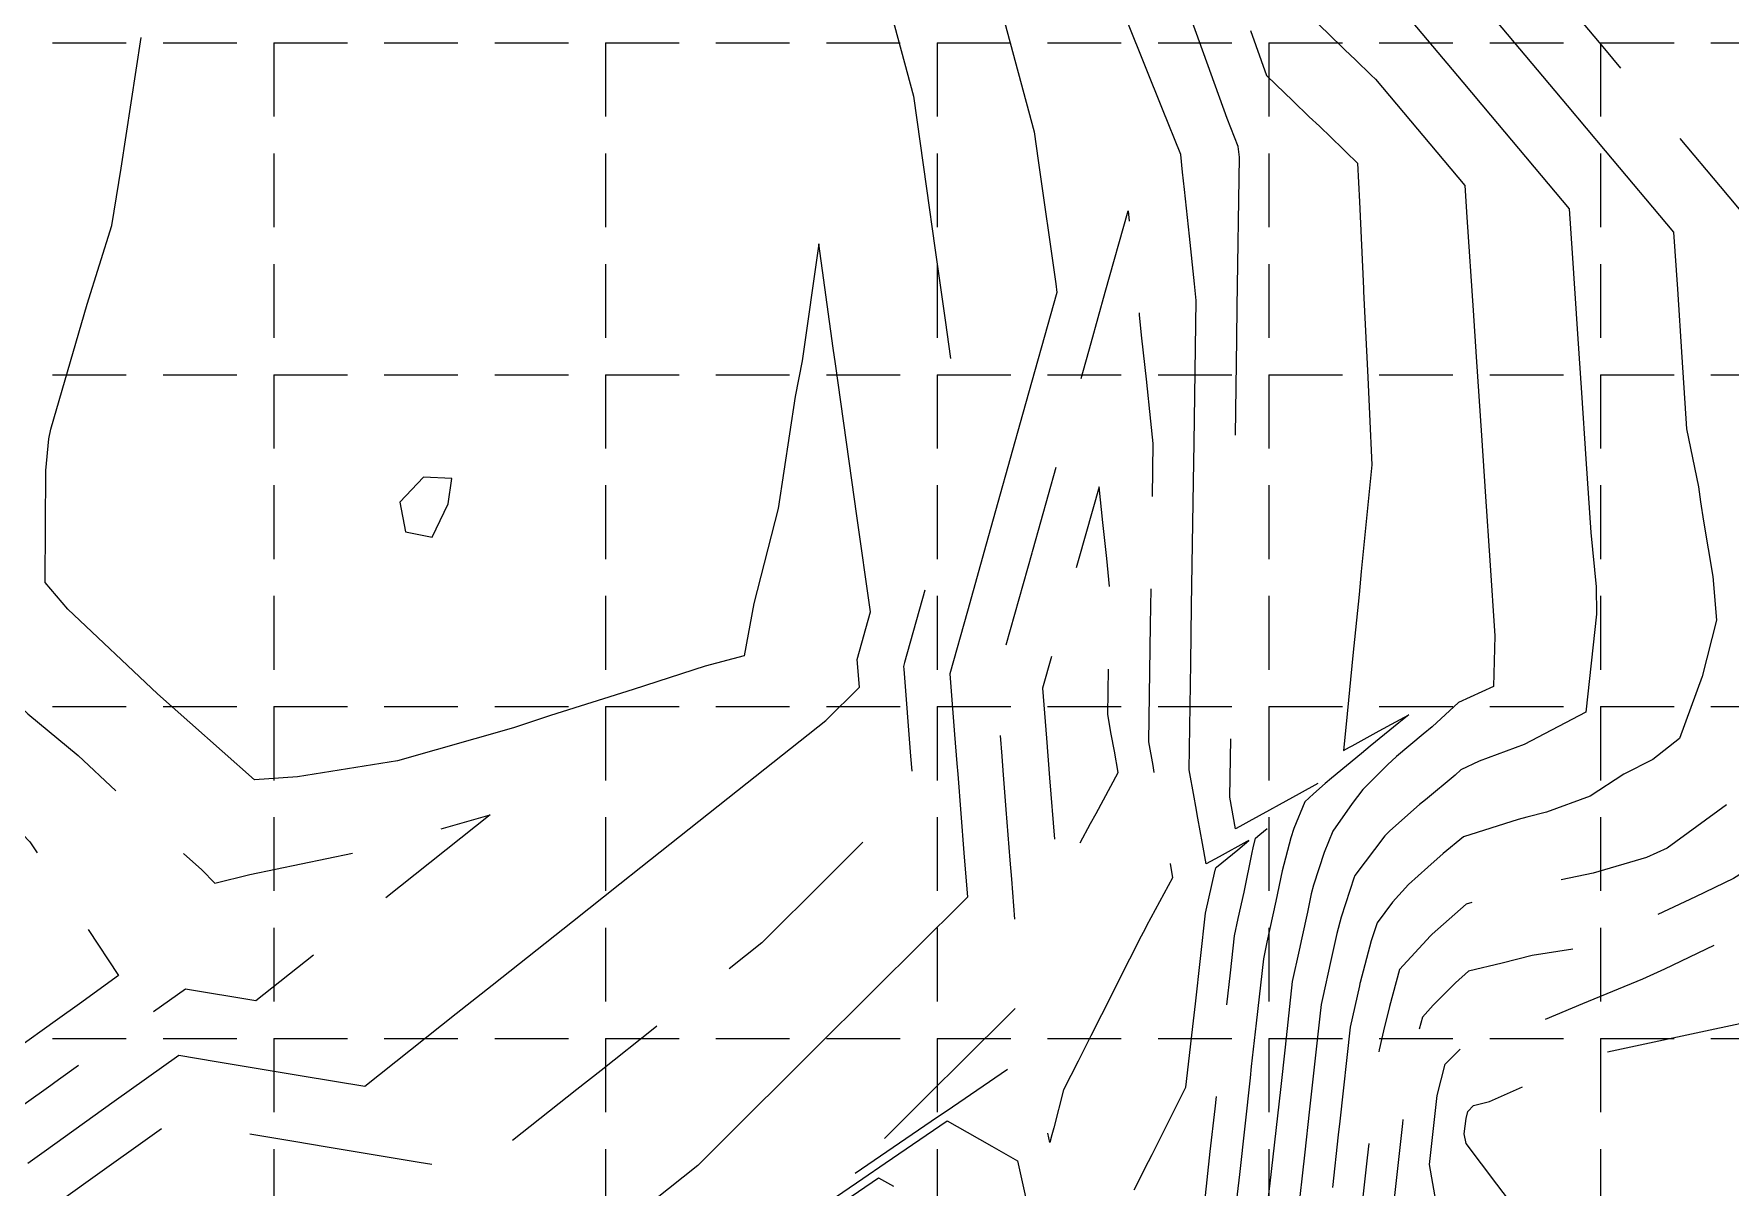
# Model space of a CAD drawing. Extents: x 5997 to 7440, y 5569 to 6471.
# Drawn here: x 6859.7 to 6974.8, y 6279.8 to 6358 of the extents above; entities that cross this region are included whole.
import ezdxf

# ---------------------------------------------------------------- set-up
doc = ezdxf.new("R2010")
doc.units = 0
doc.header["$LTSCALE"] = 100
doc.header["$MEASUREMENT"] = 0
doc.linetypes.add('HIDDEN', pattern=[0.375, 0.25, -0.125])
doc.linetypes.add('HIDDEN2', pattern=[0.1875, 0.125, -0.0625])
for name, color, linetype in [('G-XCONTOURS', 5, 'HIDDEN2'), ('G-XIDX_CONTOURS', 5, 'HIDDEN2'), ('GRID', 254, 'HIDDEN')]:
    doc.layers.add(name, color=color, linetype=linetype)

msp = doc.modelspace()

# ---------------------------------------------------------------- linework, layer by layer
at = {"layer": 'G-XCONTOURS'}
for p, q in [((6950.7, 6361.78, 1028), (6956.68, 6354.67, 1028)), ((6925.42, 6359.35, 1024), (6927.6, 6351.31, 1024)), ((6958.49, 6359.36, 1029), (6963.76, 6353.09, 1029)), ((6865.65, 6348.85, 1026), (6867.01, 6357.71, 1026)), ((6936.29, 6352.86, 1024), (6933.95, 6358.7, 1024)), ((6942.27, 6358.19, 1026), (6943.34, 6355.14, 1026)), ((6946.87, 6358.61, 1027), (6948.48, 6357.06, 1027)), ((6948.48, 6357.06, 1027), (6948.67, 6356.88, 1027)), ((6948.67, 6356.88, 1027), (6949.38, 6356.19, 1027)), ((6949.38, 6356.19, 1027), (6950.46, 6355.15, 1027)), ((6943.34, 6355.14, 1026), (6943.98, 6354.53, 1026)), ((6943.98, 6354.53, 1026), (6945.14, 6353.41, 1026)), ((6950.46, 6355.15, 1027), (6950.75, 6354.88, 1027)), ((6950.75, 6354.88, 1027), (6956.81, 6347.67, 1027)), ((6956.68, 6354.67, 1028), (6958.54, 6352.45, 1028)), ((6945.14, 6353.41, 1026), (6946.25, 6352.34, 1026)), ((6963.76, 6353.09, 1029), (6966.33, 6350.03, 1029)), ((6937.53, 6349.77, 1024), (6936.29, 6352.86, 1024)), ((6946.25, 6352.34, 1026), (6946.94, 6351.69, 1026)), ((6958.54, 6352.45, 1028), (6963.89, 6346.09, 1028)), ((6927.6, 6351.31, 1024), (6927.87, 6349.37, 1024)), ((6946.94, 6351.69, 1026), (6948.53, 6350.16, 1026)), ((6937.65, 6348.58, 1024), (6937.53, 6349.77, 1024)), ((6948.53, 6350.16, 1026), (6948.74, 6349.96, 1026)), ((6948.74, 6349.96, 1026), (6949.53, 6349.2, 1026)), ((6966.33, 6350.03, 1029), (6970.97, 6344.51, 1029)), ((6865.02, 6344.97, 1026), (6865.65, 6348.85, 1026)), ((6927.87, 6349.37, 1024), (6929.05, 6341.02, 1024)), ((6937.78, 6347.41, 1024), (6937.65, 6348.58, 1024)), ((6949.53, 6349.2, 1026), (6949.65, 6346.58, 1026)), ((6938.12, 6344.23, 1024), (6937.78, 6347.41, 1024)), ((6956.81, 6347.67, 1027), (6956.95, 6345.52, 1027)), ((6949.65, 6346.58, 1026), (6949.93, 6340.69, 1026)), ((6863.35, 6339.64, 1026), (6865.02, 6344.97, 1026)), ((6956.95, 6345.52, 1027), (6957.37, 6339.2, 1027)), ((6963.89, 6346.09, 1028), (6964.09, 6343.09, 1028)), ((6938.47, 6341.01, 1024), (6938.12, 6344.23, 1024)), ((6970.97, 6344.51, 1029), (6971.23, 6340.65, 1029)), ((6912.97, 6343.72, 1026), (6911.85, 6335.8, 1026)), ((6913.96, 6336.65, 1026), (6912.97, 6343.72, 1026)), ((6964.09, 6343.09, 1028), (6964.45, 6337.62, 1028)), ((6929.13, 6340.43, 1024), (6926.8, 6332.15, 1024)), ((6929.05, 6341.02, 1024), (6929.13, 6340.43, 1024)), ((6938.59, 6339.89, 1024), (6938.47, 6341.01, 1024)), ((6949.93, 6340.69, 1026), (6949.94, 6340.63, 1026)), ((6949.94, 6340.63, 1026), (6949.94, 6340.5, 1026)), ((6949.94, 6340.5, 1026), (6950.22, 6334.68, 1026)), ((6971.23, 6340.65, 1029), (6971.53, 6336.04, 1029)), ((6860.88, 6331.16, 1026), (6863.35, 6339.64, 1026)), ((6938.44, 6330.23, 1024), (6938.59, 6339.89, 1024)), ((6957.37, 6339.2, 1027), (6957.58, 6336.06, 1027)), ((6964.45, 6337.62, 1028), (6964.72, 6333.63, 1028)), ((6911.85, 6335.8, 1026), (6911.38, 6333.37, 1026)), ((6914.11, 6335.58, 1026), (6913.96, 6336.65, 1026)), ((6957.58, 6336.06, 1027), (6957.94, 6330.73, 1027)), ((6971.53, 6336.04, 1029), (6971.85, 6331.19, 1029)), ((6915.22, 6327.71, 1026), (6914.11, 6335.58, 1026)), ((6950.22, 6334.68, 1026), (6950.34, 6332.18, 1026)), ((6964.72, 6333.63, 1028), (6965.02, 6329.15, 1028)), ((6911.38, 6333.37, 1026), (6910.22, 6325.79, 1026)), ((6860.74, 6330.51, 1026), (6860.88, 6331.16, 1026)), ((6926.8, 6332.15, 1024), (6925.13, 6326.19, 1024)), ((6950.34, 6332.18, 1026), (6950.5, 6328.74, 1026)), ((6971.85, 6331.19, 1029), (6972.66, 6327.24, 1029)), ((6860.54, 6328.36, 1026), (6860.74, 6330.51, 1026)), ((6938.4, 6327.59, 1024), (6938.44, 6330.23, 1024)), ((6957.94, 6330.73, 1027), (6958.21, 6326.6, 1027)), ((6965.02, 6329.15, 1028), (6965.35, 6324.16, 1028)), ((6860.5, 6320.76, 1026), (6860.54, 6328.36, 1026)), ((6915.56, 6325.29, 1026), (6915.22, 6327.71, 1026)), ((6950.5, 6328.74, 1026), (6949.78, 6321.51, 1026)), ((6938.27, 6319.15, 1024), (6938.4, 6327.59, 1024)), ((6958.21, 6326.6, 1027), (6958.5, 6322.26, 1027)), ((6972.66, 6327.24, 1029), (6972.8, 6326.24, 1029)), ((6910.22, 6325.79, 1026), (6908.56, 6319.34, 1026)), ((6925.13, 6326.19, 1024), (6924.33, 6323.36, 1024)), ((6972.8, 6326.24, 1029), (6973, 6324.92, 1029)), ((6916.48, 6318.77, 1026), (6915.56, 6325.29, 1026)), ((6973, 6324.92, 1029), (6973.64, 6321.17, 1029)), ((6924.33, 6323.36, 1024), (6923.06, 6318.81, 1024)), ((6965.35, 6324.16, 1028), (6965.72, 6320.48, 1028)), ((6958.5, 6322.26, 1027), (6958.84, 6317.14, 1027)), ((6949.78, 6321.51, 1026), (6949.63, 6319.94, 1026)), ((6973.64, 6321.17, 1029), (6973.87, 6318.2, 1029)), ((6862.04, 6318.95, 1026), (6860.5, 6320.76, 1026)), ((6949.63, 6319.94, 1026), (6949.21, 6315.81, 1026)), ((6965.72, 6320.48, 1028), (6965.74, 6318.61, 1028)), ((6868.11, 6313.21, 1026), (6862.04, 6318.95, 1026)), ((6908.56, 6319.34, 1026), (6907.92, 6315.78, 1026)), ((6915.58, 6315.55, 1026), (6916.48, 6318.77, 1026)), ((6923.06, 6318.81, 1024), (6921.87, 6314.57, 1024)), ((6938.22, 6315.29, 1024), (6938.27, 6319.15, 1024)), ((6965.74, 6318.61, 1028), (6965.01, 6311.97, 1028)), ((6973.87, 6318.2, 1029), (6972.9, 6314.39, 1029)), ((6958.84, 6317.14, 1027), (6958.75, 6313.72, 1027)), ((6905.26, 6315.1, 1026), (6900.38, 6313.52, 1026)), ((6907.92, 6315.78, 1026), (6905.26, 6315.1, 1026)), ((6915.73, 6313.67, 1026), (6915.58, 6315.55, 1026)), ((6938.11, 6308.07, 1024), (6938.22, 6315.29, 1024)), ((6949.21, 6315.81, 1026), (6948.75, 6311.15, 1026)), ((6921.87, 6314.57, 1024), (6922.19, 6310.45, 1024)), ((6972.9, 6314.39, 1029), (6971.37, 6310.19, 1029)), ((6874.69, 6307.39, 1026), (6868.11, 6313.21, 1026)), ((6900.38, 6313.52, 1026), (6894.77, 6311.75, 1026)), ((6913.45, 6311.41, 1026), (6915.73, 6313.67, 1026)), ((6958.75, 6313.72, 1027), (6956.37, 6312.62, 1027)), ((6894.77, 6311.75, 1026), (6892.27, 6310.9, 1026)), ((6952.13, 6311.32, 1026), (6953, 6311.8, 1026)), ((6953, 6311.8, 1026), (6952.33, 6311.24, 1026)), ((6956.37, 6312.62, 1027), (6954.58, 6310.97, 1027)), ((6965.01, 6311.97, 1028), (6960.83, 6309.77, 1028)), ((6892.27, 6310.9, 1026), (6884.39, 6308.68, 1026)), ((6908.13, 6307.19, 1026), (6913.45, 6311.41, 1026)), ((6922.19, 6310.45, 1024), (6922.34, 6308.5, 1024)), ((6948.75, 6311.15, 1026), (6948.57, 6309.37, 1026)), ((6949.17, 6309.7, 1026), (6950.99, 6310.7, 1026)), ((6952.33, 6311.24, 1026), (6950.39, 6309.66, 1026)), ((6950.99, 6310.7, 1026), (6952.13, 6311.32, 1026)), ((6953.97, 6310.47, 1027), (6952.18, 6308.96, 1027)), ((6954.58, 6310.97, 1027), (6953.97, 6310.47, 1027)), ((6948.57, 6309.37, 1026), (6948.98, 6309.59, 1026)), ((6948.98, 6309.59, 1026), (6949.17, 6309.7, 1026)), ((6950.39, 6309.66, 1026), (6949.79, 6309.16, 1026)), ((6960.83, 6309.77, 1028), (6957.78, 6308.64, 1028)), ((6971.37, 6310.19, 1029), (6969.57, 6308.76, 1029)), ((6884.39, 6308.68, 1026), (6877.61, 6307.58, 1026)), ((6922.34, 6308.5, 1024), (6922.4, 6307.77, 1024)), ((6949.79, 6309.16, 1026), (6947.76, 6307.49, 1026)), ((6951.56, 6308.4, 1027), (6949.88, 6306.73, 1027)), ((6952.18, 6308.96, 1027), (6951.56, 6308.4, 1027)), ((6957.78, 6308.64, 1028), (6956.54, 6308.07, 1028)), ((6969.57, 6308.76, 1029), (6967.6, 6307.77, 1029)), ((6877.61, 6307.58, 1026), (6874.69, 6307.39, 1026)), ((6900.91, 6301.47, 1026), (6908.13, 6307.19, 1026)), ((6922.4, 6307.77, 1024), (6922.82, 6302.43, 1024)), ((6938.44, 6306.21, 1024), (6938.11, 6308.07, 1024)), ((6947.33, 6307.13, 1026), (6946.55, 6306.44, 1026)), ((6947.76, 6307.49, 1026), (6947.33, 6307.13, 1026)), ((6956.15, 6307.71, 1028), (6954.13, 6306.04, 1028)), ((6956.54, 6308.07, 1028), (6956.15, 6307.71, 1028)), ((6967.6, 6307.77, 1029), (6965.31, 6306.27, 1029)), ((6938.55, 6305.57, 1024), (6938.44, 6306.21, 1024)), ((6945.96, 6305.9, 1026), (6945.2, 6304.09, 1026)), ((6946.55, 6306.44, 1026), (6945.96, 6305.9, 1026)), ((6949.88, 6306.73, 1027), (6949.17, 6305.79, 1027)), ((6954.13, 6306.04, 1028), (6953.74, 6305.71, 1028)), ((6965.31, 6306.27, 1029), (6962.34, 6305.19, 1029)), ((6938.69, 6304.79, 1024), (6938.55, 6305.57, 1024)), ((6939, 6303.07, 1024), (6938.69, 6304.79, 1024)), ((6949.17, 6305.79, 1027), (6947.86, 6303.91, 1027)), ((6953.74, 6305.71, 1028), (6951.72, 6303.92, 1028)), ((6960.43, 6304.7, 1029), (6956.71, 6303.52, 1029)), ((6961.01, 6304.86, 1029), (6960.43, 6304.7, 1029)), ((6962.34, 6305.19, 1029), (6961.01, 6304.86, 1029)), ((6945.2, 6304.09, 1026), (6945, 6303.45, 1026)), ((6947.86, 6303.91, 1027), (6947.26, 6302.46, 1027)), ((6951.39, 6303.59, 1028), (6949.35, 6300.89, 1028)), ((6951.72, 6303.92, 1028), (6951.39, 6303.59, 1028)), ((6922.82, 6302.43, 1024), (6923.06, 6299.43, 1024)), ((6939.25, 6301.68, 1024), (6939, 6303.07, 1024)), ((6939.97, 6301.47, 1024), (6941.4, 6302.65, 1024)), ((6942.02, 6303.21, 1024), (6940.14, 6302.17, 1024)), ((6941.4, 6302.65, 1024), (6942.15, 6303.27, 1024)), ((6942.15, 6303.27, 1024), (6942.02, 6303.21, 1024)), ((6945, 6303.45, 1026), (6944.42, 6301.22, 1026)), ((6947.26, 6302.46, 1027), (6946.54, 6300.24, 1027)), ((6955.34, 6302.38, 1029), (6954.3, 6301.47, 1029)), ((6956.71, 6303.52, 1029), (6955.34, 6302.38, 1029)), ((6899.48, 6300.33, 1026), (6900.91, 6301.47, 1026)), ((6939.21, 6298.35, 1024), (6939.87, 6301.25, 1024)), ((6940.14, 6302.17, 1024), (6939.25, 6301.68, 1024)), ((6939.87, 6301.25, 1024), (6939.89, 6301.3, 1024)), ((6939.89, 6301.3, 1024), (6939.91, 6301.41, 1024)), ((6939.91, 6301.41, 1024), (6939.97, 6301.47, 1024)), ((6954.3, 6301.47, 1029), (6952.98, 6300.29, 1029)), ((6896.27, 6297.79, 1026), (6899.48, 6300.33, 1026)), ((6944.42, 6301.22, 1026), (6943.98, 6299.15, 1026)), ((6946.54, 6300.24, 1027), (6946.39, 6299.66, 1027)), ((6949.3, 6300.78, 1028), (6948.41, 6298.07, 1028)), ((6949.32, 6300.84, 1028), (6949.3, 6300.78, 1028)), ((6949.33, 6300.86, 1028), (6949.32, 6300.84, 1028)), ((6949.35, 6300.89, 1028), (6949.33, 6300.86, 1028)), ((6952.98, 6300.29, 1029), (6951.91, 6299.09, 1029)), ((6923.06, 6299.43, 1024), (6919.43, 6295.82, 1024)), ((6943.98, 6299.15, 1026), (6943.79, 6298.23, 1026)), ((6946.39, 6299.66, 1027), (6946.13, 6298.42, 1027)), ((6951.91, 6299.09, 1029), (6950.86, 6297.69, 1029)), ((6890.82, 6293.47, 1026), (6896.27, 6297.79, 1026)), ((6938.53, 6292.21, 1024), (6939.21, 6298.35, 1024)), ((6943.79, 6298.23, 1026), (6943.38, 6296.38, 1026)), ((6946.13, 6298.42, 1027), (6945.75, 6296.68, 1027)), ((6948.41, 6298.07, 1028), (6948.12, 6296.96, 1028)), ((6945.75, 6296.68, 1027), (6945.57, 6295.84, 1027)), ((6948.12, 6296.96, 1028), (6947.72, 6295.13, 1028)), ((6950.86, 6297.69, 1029), (6950.45, 6296.47, 1029)), ((6919.43, 6295.82, 1024), (6917.15, 6293.55, 1024)), ((6943.38, 6296.38, 1026), (6943.14, 6295.26, 1026)), ((6945.57, 6295.84, 1027), (6945.1, 6293.71, 1027)), ((6950.45, 6296.47, 1029), (6949.71, 6293.65, 1029)), ((6943.14, 6295.26, 1026), (6942.65, 6290.88, 1026)), ((6947.72, 6295.13, 1028), (6947.15, 6292.55, 1028)), ((6888.38, 6291.54, 1026), (6890.82, 6293.47, 1026)), ((6917.15, 6293.55, 1024), (6912.1, 6288.53, 1024)), ((6945.1, 6293.71, 1027), (6944.61, 6289.27, 1027)), ((6949.66, 6293.43, 1029), (6949.03, 6290.62, 1029)), ((6949.69, 6293.58, 1029), (6949.66, 6293.43, 1029)), ((6949.71, 6293.65, 1029), (6949.69, 6293.58, 1029)), ((6938.4, 6291.04, 1024), (6938.53, 6292.21, 1024)), ((6947.07, 6292.16, 1028), (6946.98, 6291.37, 1028)), ((6947.15, 6292.55, 1028), (6947.07, 6292.16, 1028)), ((6882.17, 6286.62, 1026), (6888.38, 6291.54, 1026)), ((6937.89, 6286.55, 1024), (6938.4, 6291.04, 1024)), ((6942.65, 6290.88, 1026), (6942.32, 6287.95, 1026)), ((6946.98, 6291.37, 1028), (6946.25, 6284.85, 1028)), ((6949.03, 6290.62, 1029), (6948.32, 6284.24, 1029)), ((6865.17, 6285.59, 1026), (6869.56, 6288.72, 1026)), ((6869.56, 6288.72, 1026), (6872.1, 6288.3, 1026)), ((6944.61, 6289.27, 1027), (6944.29, 6286.4, 1027)), ((6872.1, 6288.3, 1026), (6877.94, 6287.32, 1026)), ((6911.24, 6287.68, 1024), (6907.67, 6284.13, 1024)), ((6912.1, 6288.53, 1024), (6911.24, 6287.68, 1024)), ((6942.32, 6287.95, 1026), (6942.24, 6287.18, 1026)), ((6877.94, 6287.32, 1026), (6882.17, 6286.62, 1026)), ((6937.18, 6285.14, 1024), (6937.89, 6286.55, 1024)), ((6942.24, 6287.18, 1026), (6941.51, 6280.64, 1026)), ((6944.29, 6286.4, 1027), (6943.58, 6280.05, 1027)), ((6860.42, 6282.19, 1026), (6865.17, 6285.59, 1026)), ((6935.59, 6281.98, 1024), (6937.18, 6285.14, 1024)), ((6907.67, 6284.13, 1024), (6905.33, 6281.81, 1024)), ((6917.47, 6281.39, 1024), (6921.69, 6284.27, 1024)), ((6921.69, 6284.27, 1024), (6923.04, 6283.5, 1024)), ((6946.25, 6284.85, 1028), (6945.95, 6282.14, 1028)), ((6948.32, 6284.24, 1029), (6948.21, 6283.31, 1029)), ((6923.04, 6283.5, 1024), (6924.71, 6282.55, 1024)), ((6948.21, 6283.31, 1029), (6947.82, 6279.75, 1029)), ((6859.31, 6281.39, 1026), (6860.42, 6282.19, 1026)), ((6905.33, 6281.81, 1024), (6904.77, 6281.24, 1024)), ((6924.71, 6282.55, 1024), (6926.46, 6281.55, 1024)), ((6935.34, 6281.5, 1024), (6935.59, 6281.98, 1024)), ((6945.95, 6282.14, 1028), (6945.43, 6277.54, 1028)), ((6904.77, 6281.24, 1024), (6896.94, 6275.04, 1024)), ((6915.96, 6280.36, 1024), (6917.47, 6281.39, 1024)), ((6926.46, 6281.55, 1024), (6927.04, 6278.91, 1024)), ((6934.38, 6279.59, 1024), (6935.34, 6281.5, 1024)), ((6941.51, 6280.64, 1026), (6941.21, 6277.96, 1026)), ((6910.47, 6276.61, 1024), (6915.96, 6280.36, 1024)), ((6943.58, 6280.05, 1027), (6943.47, 6279.09, 1027))]:
    msp.add_line(p, q, dxfattribs=at)
at = {"layer": 'G-XCONTOURS', "flags": 128}
for points, elevation in [([(7080.96, 6303.74), (7077.85, 6305.28), (7064.8, 6311.85), (7063.99, 6312.15), (7063.03, 6312.64), (7054.16, 6316.87), (7051.61, 6318.95), (7047.57, 6322.3), (7045.29, 6324.78), (7041.77, 6328.41), (7039.99, 6330.57), (7036.14, 6334.65), (7034.63, 6336.37), (7034.99, 6338.1), (7035.37, 6342.27), (7035.91, 6344.7), (7036.6, 6348.16), (7037.25, 6351.04), (7037.63, 6354.05), (7038.43, 6357.49), (7037.04, 6359.66), (7036.76, 6361.96), (7042.11, 6372), (7042.89, 6373.48), (7048.72, 6384.4), (7049.03, 6384.99), (7053.19, 6392.79), (7051.47, 6392.7), (7049.01, 6392.66), (7046.53, 6392.79), (7046.25, 6393.71), (7045.67, 6395), (7045.43, 6396.03), (7044.89, 6397.28), (7044.59, 6398.32), (7044.57, 6398.55), (7044.59, 6398.82), (7044.68, 6399.15), (7039.82, 6393.18), (7039.03, 6392.21), (7031.23, 6382.63), (7029.04, 6379.95), (7022.63, 6372.09), (7018.92, 6368.2), (7013.59, 6367.2), (7011.73, 6366.85), (7006.75, 6365.91), (7008.42, 6365.85), (7009.27, 6365.73), (7009.58, 6365.58), (7005.8, 6361.79), (7001.06, 6356.85), (6999.21, 6355.01), (6993.85, 6349.73), (6992.59, 6348.5), (6992.34, 6348.48), (6991.21, 6348.48), (6990.82, 6348.5), (6989.86, 6348.31), (6988.87, 6347.76), (6988.04, 6346.62), (6986.97, 6344.99), (6984.98, 6341.57), (6985.27, 6340.57), (6985.57, 6339.83), (6985.75, 6339.45), (6986.38, 6335.62), (6986.88, 6332.33), (6987.13, 6330.69), (6987.3, 6328.85), (6987.66, 6325.49), (6986.76, 6320.28), (6986.11, 6317.39), (6985.1, 6312.69), (6983.68, 6308.26), (6982.94, 6305.32), (6980.51, 6304.13), (6975.03, 6300.7), (6972.46, 6299.46), (6966.21, 6296.49), (6965.25, 6296.09), (6961.37, 6295.48), (6959.33, 6294.96), (6957.06, 6294.41), (6956.18, 6293.63), (6954.66, 6292.1), (6953.93, 6291.3), (6953.69, 6290.43), (6953.2, 6288.45), (6952.96, 6287.53), (6952.57, 6284.09), (6952.14, 6280.22), (6952.03, 6279.2), (6952.14, 6278.57), (6952.57, 6276.24), (6952.98, 6273.97), (6953.61, 6273.14), (6955.84, 6270.2), (6956.29, 6269.61), (6956.42, 6269.44), (6958.98, 6266.07), (6958.75, 6263.74), (6958.27, 6258.68), (6957.88, 6254.68), (6957.55, 6251.29), (6957.01, 6245.62), (6957.38, 6243.28), (6958.27, 6237.82), (6959.02, 6233.21), (6951.14, 6227.6), (6947.08, 6228.08), (6947.07, 6228.08), (6946.77, 6227.98), (6941.88, 6226.45), (6941.63, 6226.37), (6936.68, 6224.84), (6936.19, 6224.67), (6931.66, 6222.98), (6930.38, 6222.01), (6929.5, 6221.14), (6929.07, 6220.62), (6928.29, 6219.67), (6927.87, 6219.16), (6925.66, 6215.2), (6922.5, 6209.56), (6921.25, 6207.24), (6917.16, 6199.94), (6912.87, 6193.12), (6911.01, 6190.78), (6904.37, 6182.93), (6903.72, 6182.18), (6903.24, 6181.76), (6897.88, 6177.34), (6896.24, 6176.21), (6893.51, 6175.27), (6891.43, 6174.87), (6889.78, 6174.63), (6886.93, 6174.17), (6886.05, 6173.99), (6884.85, 6172.86), (6880.3, 6168.56), (6878.6, 6166.96), (6874.55, 6163.12), (6872.35, 6161.05), (6872.13, 6158.1), (6871.95, 6155.74), (6871.76, 6153.33), (6870.65, 6146.21), (6870.19, 6143.29), (6868.66, 6133.47), (6868.62, 6133.24), (6868.61, 6133.17), (6867.05, 6123.19), (6866.57, 6120.13), (6866.58, 6117.72), (6860.22, 6109.78), (6859.26, 6108.35), (6855.88, 6103.31), (6855.37, 6102.54), (6851.55, 6096.85), (6851.47, 6096.73), (6850.79, 6095.72), (6847.58, 6090.92), (6847.04, 6090.77), (6841.39, 6089.22), (6840.58, 6089), (6833.35, 6086.12), (6833.24, 6086.07), (6833.22, 6086.07), (6825.9, 6083.15), (6824.76, 6082.7), (6818.55, 6080.23), (6816.3, 6079.33), (6816.96, 6078.63), (6818.85, 6076.93)], 1031), ([(6848.93, 6348.74), (6848.73, 6343.45), (6848.38, 6336.72), (6847.96, 6333.84), (6846.98, 6324.34), (6846.98, 6324.29), (6846.99, 6324.27), (6853.97, 6316.89), (6859.32, 6311.86), (6862.73, 6309.04), (6869.21, 6303.01), (6871.12, 6301.28), (6872, 6300.37), (6874.38, 6300.96), (6882.04, 6302.56), (6890.69, 6305.01), (6883.44, 6299.26), (6880.18, 6296.68), (6874.78, 6292.4), (6870.01, 6293.2), (6866.93, 6290.99), (6861.4, 6287.04), (6861.06, 6286.8), (6860.87, 6286.67), (6855.2, 6282.61), (6851.73, 6280.13), (6849.33, 6278.42), (6848.89, 6277.67), (6847.82, 6275.91), (6847.19, 6274.86), (6846.27, 6273.43), (6845.33, 6272.03), (6841.7, 6267.59), (6839.81, 6265.24), (6835.84, 6260.5), (6834.11, 6258.43), (6833.28, 6257.47), (6831.39, 6254.98), (6830.98, 6254.42), (6829.22, 6252.02), (6826.35, 6251.26), (6822, 6250.13), (6815.82, 6248.48), (6814.81, 6248.2), (6814.07, 6248.01), (6807.42, 6246.57), (6803.42, 6245.94), (6798.64, 6245.75), (6797.78, 6245.76), (6796.94, 6245.94), (6796.24, 6246.02), (6794.87, 6246.47), (6794.47, 6246.54), (6792.76, 6247.02), (6792.73, 6247.03), (6792.62, 6247.04), (6785.82, 6247.7), (6785.62, 6247.72), (6778.8, 6248.49), (6778.65, 6248.51), (6771.88, 6249.17), (6771.64, 6249.18), (6764.22, 6249.8), (6762.27, 6249.78), (6754.67, 6249.42), (6752.05, 6249.22), (6745.55, 6248.64), (6741.64, 6248.24), (6736.51, 6247.78), (6731.25, 6247.31), (6725.26, 6250.62), (6720.9, 6253.08), (6715.01, 6256.36), (6710.58, 6258.9), (6704.74, 6262.1), (6700.22, 6264.65), (6694.18, 6267.81), (6690.04, 6269.82)], 1027), ([(6835.88, 6342.27), (6835.79, 6337.01), (6835.55, 6330.36), (6835.32, 6327.32), (6839.22, 6323.13), (6842.14, 6319.97), (6844.48, 6317.71), (6850.2, 6312.3), (6856.94, 6305.66), (6858, 6304.7), (6859.45, 6303.19), (6865.48, 6294.11), (6862.82, 6292.21), (6861.33, 6291.14), (6856.95, 6288.01), (6852.19, 6284.61), (6851.08, 6283.82), (6849.11, 6282.41), (6845.22, 6279.63), (6843.94, 6277.48), (6843.72, 6277.12), (6842.25, 6274.66), (6842.22, 6274.62), (6842.04, 6274.35), (6840.59, 6272.16), (6840.37, 6271.84), (6838.35, 6269.32), (6834.93, 6265.05), (6833.06, 6262.82), (6831.59, 6260.86), (6830.76, 6259.78), (6829.41, 6257.92), (6828.46, 6256.63), (6827.24, 6254.95), (6821.58, 6253.49), (6820, 6253.1), (6817.16, 6252.46), (6812.66, 6251.39), (6810.21, 6250.9), (6803.43, 6250.69), (6796.59, 6250.36), (6793.27, 6250.43), (6791.99, 6250.79), (6790.99, 6251.14), (6790.08, 6251.47), (6788.52, 6252.01), (6788.21, 6252.1), (6787.25, 6252.19), (6781.28, 6252.79), (6780.26, 6252.91), (6774.22, 6253.64), (6773.3, 6253.73), (6766.31, 6254.58), (6764.19, 6254.77), (6758.43, 6255.39), (6754.67, 6255.21), (6749.08, 6254.83), (6744.33, 6254.4), (6739.98, 6254.02), (6733.95, 6253.48), (6727.18, 6257.29), (6723.62, 6259.3), (6717.09, 6263.04), (6713.34, 6265.22), (6707.03, 6268.79), (6703.23, 6270.64), (6696.69, 6273.83), (6693.42, 6275.35)], 1028), ([(6819.51, 6077.12), (6818.32, 6078.22), (6823.66, 6080.34), (6826.78, 6081.59), (6831, 6083.27), (6835.24, 6084.96), (6838.35, 6086.19), (6842.27, 6087.27), (6844.8, 6087.97), (6848.46, 6088.97), (6850.34, 6091.78), (6852.35, 6094.78), (6854.67, 6098.24), (6856.24, 6100.59), (6859, 6104.71), (6861.46, 6107.77), (6867.85, 6115.74), (6869.9, 6118.3), (6869.9, 6119.08), (6869.89, 6121.77), (6869.89, 6122.42), (6871.16, 6130.57), (6871.92, 6135.47), (6872.73, 6140.61), (6873.96, 6148.51), (6874.3, 6150.66), (6874.64, 6155.09), (6874.66, 6155.43), (6874.89, 6158.42), (6875.03, 6160.2), (6875.04, 6160.4), (6880.55, 6165.6), (6881.29, 6166.31), (6886.3, 6171.04), (6889.91, 6171.59), (6890.03, 6171.62), (6890.58, 6171.72), (6893.76, 6172.34), (6894.56, 6172.62), (6899.55, 6176.06), (6901.88, 6177.98), (6905.38, 6180.89), (6909.8, 6186.05), (6912.7, 6189.48), (6918.58, 6196.87), (6919.52, 6198.37), (6921.37, 6201.67), (6924.91, 6207.96), (6926.46, 6210.66), (6930.3, 6217.55), (6931.24, 6218.68), (6931.53, 6218.99), (6932.15, 6219.58), (6932.91, 6220.33), (6933.32, 6220.64), (6934.76, 6221.18), (6938.4, 6222.41), (6940.25, 6222.98), (6943.59, 6224.03), (6945.7, 6224.69), (6948.12, 6224.41), (6951.34, 6224.03), (6952.19, 6223.93), (6953.84, 6225.1), (6961.31, 6230.42), (6964.77, 6232.88), (6963.89, 6238.34), (6963.14, 6242.96), (6961.56, 6252.72), (6961.58, 6252.95), (6961.68, 6253.96), (6962.29, 6260.34), (6962.43, 6261.78), (6963.01, 6267.73), (6961.82, 6269.29), (6960.32, 6271.26), (6958.38, 6273.82), (6957.64, 6274.79), (6955.02, 6278.24), (6954.95, 6278.33), (6954.93, 6278.35), (6954.4, 6281.3), (6954.92, 6285.98), (6955.47, 6288.1), (6957.23, 6289.85), (6960.4, 6290.69), (6961.54, 6290.98), (6962.01, 6291.06), (6964.82, 6292.23), (6968.88, 6293.9), (6970.38, 6294.57), (6976.13, 6297.34), (6979.32, 6298.72), (6983.37, 6300.76), (6988.39, 6302.82), (6989.54, 6308.77), (6989.95, 6310.46), (6991.19, 6316.99), (6991.44, 6318.13), (6992.75, 6325.11), (6992.88, 6325.83), (6994.27, 6333.17), (6994.21, 6333.64), (6994.14, 6333.87), (6994.44, 6333.94), (6996.15, 6335.62), (7001.82, 6336.69), (7004.49, 6337.2), (7009.46, 6338.14), (7012.83, 6338.77), (7017.1, 6339.58), (7021.17, 6340.35), (7024.75, 6341.02), (7025.57, 6340.02), (7027.17, 6341.14), (7026.22, 6336.65), (7029.66, 6332.75), (7031.4, 6330.6), (7031.82, 6330.11), (7036.62, 6323.88), (7038.47, 6321.95), (7042.33, 6317.65), (7044.66, 6315.8), (7049.03, 6312.39), (7055.45, 6308.66), (7056.23, 6308.2)], 1032), ([(6822.51, 6077.97), (6828.56, 6080.38), (6828.77, 6080.46), (6828.8, 6080.48), (6836.11, 6083.39), (6836.95, 6083.62), (6842.57, 6085.16), (6843.14, 6085.32), (6849.02, 6086.94), (6849.33, 6087.02), (6851.17, 6089.77), (6853.22, 6092.83), (6853.46, 6093.18), (6857.12, 6098.64), (6857.79, 6099.64), (6864.77, 6108.36), (6866.63, 6110.67), (6873.22, 6118.88), (6873.21, 6121.37), (6873.21, 6122.35), (6873.2, 6124.72), (6873.69, 6127.9), (6875.24, 6137.76), (6875.26, 6137.94), (6875.36, 6138.55), (6876.83, 6147.99), (6876.92, 6149.13), (6877.2, 6152.76), (6877.33, 6154.44), (6877.56, 6157.53), (6877.73, 6159.75), (6880.8, 6162.65), (6883.98, 6165.65), (6886.55, 6168.08), (6888.4, 6168.37), (6890.28, 6168.77), (6893, 6169.27), (6894.75, 6170.43), (6900.04, 6174.05), (6901.14, 6174.83), (6905.08, 6178), (6907.04, 6179.62), (6909.5, 6182.5), (6914.32, 6188.23), (6915.7, 6189.93), (6921.32, 6197.05), (6923.92, 6200.38), (6927.29, 6206.38), (6931.73, 6214.13), (6932.74, 6215.93), (6932.98, 6216.22), (6934.02, 6217.33), (6935, 6218.26), (6938.85, 6219.56), (6940.12, 6219.98), (6944.31, 6221.3), (6945.09, 6221.21), (6947.1, 6220.97), (6949.16, 6220.73), (6949.96, 6220.64), (6953.24, 6220.25), (6959.59, 6224.78), (6962.36, 6226.74), (6970.53, 6232.56), (6969.96, 6236.07), (6968.9, 6242.63), (6968.44, 6245.44), (6967.26, 6252.71), (6966.11, 6259.82), (6966.32, 6261.99), (6966.98, 6268.88), (6967.03, 6269.38), (6966.36, 6270.27), (6964.35, 6272.92), (6963.78, 6273.67), (6961.66, 6276.45), (6960.33, 6278.2), (6958.98, 6279.98), (6956.89, 6282.73), (6956.77, 6283.39), (6956.89, 6284.43), (6957.01, 6284.91), (6957.4, 6285.3), (6958.47, 6285.58), (6965.39, 6288.6), (6965.49, 6288.64), (6965.81, 6288.79), (6971.87, 6290.1), (6976.41, 6291.08), (6978.23, 6291.47), (6980.66, 6292), (6984.58, 6292.85), (6986.53, 6292.78), (6989.99, 6292.77), (6993.73, 6292.97), (7000.36, 6295.87), (7002.55, 6296.94), (7009.02, 6300.34), (7011.26, 6302.31), (7018.71, 6308.85), (7020.41, 6310.35), (7028.39, 6317.37), (7029.55, 6318.4), (7030.21, 6317.62), (7035.9, 6311.59), (7036.01, 6311.47), (7041.87, 6306.49), (7042.51, 6306.01), (7047.22, 6303.58)], 1033)]:
    msp.add_lwpolyline(points, dxfattribs=dict(at, elevation=elevation))
for points, elevation in [([(6933.27, 6293.67), (6932.87, 6292.88), (6931.43, 6290.02), (6930.57, 6288.31), (6929.59, 6286.37), (6928.92, 6283.8), (6928.79, 6283.31), (6928.66, 6282.81), (6928.52, 6283.46), (6928.43, 6283.84), (6927.66, 6287.39), (6926.35, 6288.14), (6922.04, 6285.19), (6920.61, 6284.22), (6915.04, 6280.41), (6914.88, 6280.3), (6914.13, 6279.79), (6914.9, 6280.56), (6915.09, 6280.74), (6920.81, 6286.43), (6922.42, 6288.03), (6926.72, 6292.3), (6926.44, 6295.86), (6926.07, 6300.65), (6925.96, 6301.94), (6925.69, 6305.38), (6925.49, 6308.01), (6925.41, 6308.99), (6925.01, 6314.08), (6927.45, 6322.77), (6927.48, 6322.87), (6927.52, 6323.03), (6929.95, 6331.66), (6931.45, 6337.02), (6932.41, 6340.44), (6933.96, 6345.95), (6934.25, 6343.23), (6934.55, 6340.46), (6934.72, 6338.88), (6934.88, 6337.33), (6935.18, 6334.54), (6935.49, 6331.7), (6935.65, 6330.19), (6935.51, 6321.02), (6935.46, 6317.89), (6935.35, 6309.95), (6935.63, 6308.35), (6935.79, 6307.45), (6935.99, 6306.33), (6936.24, 6304.95), (6936.44, 6303.82), (6936.68, 6302.45), (6936.98, 6300.75), (6935.22, 6297.48), (6935.12, 6297.28), (6934.84, 6296.78)], 1023), ([(6932.71, 6320.49), (6932.51, 6322.39), (6932.25, 6324.84), (6931.99, 6327.25), (6930.62, 6322.38), (6929.77, 6319.35), (6928.16, 6313.59), (6928.42, 6310.22), (6928.63, 6307.52), (6929.08, 6301.87), (6929.11, 6301.44), (6929.2, 6300.3), (6929.55, 6300.95), (6930.45, 6302.63), (6931.42, 6304.42), (6931.79, 6305.11), (6933.29, 6307.88), (6933.03, 6309.32), (6932.82, 6310.49), (6932.58, 6311.82)], 1022)]:
    msp.add_lwpolyline(points, close=True, dxfattribs=dict(at, elevation=elevation))
at = {"layer": 'G-XIDX_CONTOURS'}
for p, q in [((6917.04, 6362.48, 1025), (6918.57, 6356.82, 1025)), ((6940.68, 6352.22, 1025), (6937.72, 6360.46, 1025)), ((6918.57, 6356.82, 1025), (6919.41, 6353.73, 1025)), ((6919.41, 6353.73, 1025), (6920.29, 6347.48, 1025)), ((6941.44, 6350.32, 1025), (6940.68, 6352.22, 1025)), ((6941.37, 6339.43, 1025), (6941.52, 6349.59, 1025)), ((6941.52, 6349.59, 1025), (6941.44, 6350.32, 1025)), ((6920.29, 6347.48, 1025), (6920.86, 6343.44, 1025)), ((6920.86, 6343.44, 1025), (6921.55, 6338.54, 1025)), ((6941.34, 6337.29, 1025), (6941.37, 6339.43, 1025)), ((6921.55, 6338.54, 1025), (6921.91, 6335.94, 1025)), ((6941.24, 6330.74, 1025), (6941.34, 6337.29, 1025))]:
    msp.add_line(p, q, dxfattribs=at)
at = {"layer": 'G-XIDX_CONTOURS', "flags": 128}
for points, elevation in [([(7048.15, 6406.87), (7047.13, 6405.62), (7044.92, 6402.9), (7037.14, 6393.36), (7036.32, 6392.35), (7031.26, 6386.14), (7027.73, 6381.81), (7027.14, 6381.19), (7019.66, 6373.37), (7016.77, 6370.34), (7010.44, 6369.15), (7009.58, 6368.99), (7007.28, 6368.56), (7002.39, 6367.64), (7000.56, 6367.29), (6995.2, 6366.28), (6990.69, 6365.43), (6987.3, 6366.92), (6981.64, 6370.99), (6979.57, 6372.48), (6973.65, 6376.73), (6971.83, 6378.04), (6965.66, 6382.48), (6964.1, 6383.6), (6957.66, 6388.23), (6954.21, 6390.31), (6956.1, 6387.89), (6954.66, 6385.59), (6954.43, 6385.21), (6953, 6382.92), (6952.75, 6382.52), (6951.33, 6380.25), (6951.07, 6379.84), (6949.66, 6377.58), (6950.25, 6375.92), (6950.6, 6375.58), (6956.41, 6368.66), (6958.44, 6366.26), (6963.63, 6360.09), (6966.28, 6356.93), (6970.84, 6351.51), (6974.12, 6347.61), (6978.05, 6342.93), (6978.36, 6338.22), (6978.99, 6334.18), (6979.18, 6333.12), (6979.47, 6332.11), (6980.3, 6328.55), (6981.13, 6323.95), (6981.17, 6323.75), (6981.19, 6323.52), (6981.02, 6319.97)], 1030), ([(6920.18, 6320.25), (6918.8, 6315.35), (6918.72, 6315.06), (6918.74, 6314.89), (6919.2, 6308.99), (6919.39, 6306.55), (6916.44, 6303.62), (6913.48, 6300.67), (6909.11, 6296.33), (6906.86, 6294.54), (6901.85, 6290.57), (6898.21, 6287.69), (6896.57, 6286.39), (6889.55, 6280.83), (6885.86, 6281.44), (6879.48, 6282.51), (6877.49, 6282.84), (6869.41, 6284.19), (6869.11, 6284.25), (6863.42, 6280.18), (6859.97, 6277.71), (6857.55, 6275.99), (6857.1, 6275.25), (6856.01, 6273.5), (6855.31, 6272.42), (6850.56, 6266.74), (6849.63, 6265.62), (6847.66, 6263.28), (6843.89, 6258.82), (6842.14, 6256.76), (6838.09, 6252.01), (6833.72, 6246.88), (6833.18, 6246.15), (6829.2, 6245.08), (6824.8, 6244.29), (6824.71, 6244.28), (6824.62, 6244.26), (6824.73, 6244.26), (6824.82, 6244.25), (6830.7, 6243.89), (6834.92, 6243.97), (6838.16, 6245.36), (6842.12, 6247.06), (6844, 6247.87), (6845.55, 6248.53), (6849.85, 6250.37), (6855.11, 6252.62), (6855.7, 6252.87), (6856.16, 6253.07), (6861.62, 6255.32), (6866.46, 6257.32), (6867.54, 6257.77), (6869.01, 6258.37), (6873.46, 6260.21), (6876.75, 6261.57), (6881.68, 6261.91), (6884.29, 6263.08), (6888.41, 6264.93), (6891.5, 6266.32), (6893.45, 6267.2), (6898.7, 6269.56), (6905.22, 6272.49), (6905.91, 6272.8), (6911.31, 6276.49), (6912.9, 6277.58), (6917.04, 6280.41), (6918.43, 6279.61), (6920.06, 6278.68), (6921.85, 6277.66), (6923.08, 6276.96), (6925.27, 6275.71), (6925.65, 6273.98), (6926.13, 6271.78), (6926.94, 6268.07), (6926.99, 6267.84), (6927.02, 6267.71), (6926.73, 6267.45), (6918.62, 6260.25), (6918.3, 6259.97), (6910.22, 6252.8), (6909.88, 6252.5), (6902.03, 6246.42), (6899.36, 6244.35), (6893.84, 6240.08), (6889, 6237.45), (6884.54, 6235.02), (6879.77, 6232.41), (6875.31, 6229.18), (6869.34, 6224.86), (6866.15, 6222.54), (6858.92, 6217.3), (6856.99, 6215.9), (6855.15, 6216.04), (6850.78, 6216.36), (6845.22, 6216.77), (6842.87, 6216.94), (6835.28, 6217.5), (6830.09, 6217.03), (6824.96, 6216.56), (6818.86, 6216.01), (6814.64, 6215.63), (6807.64, 6214.99), (6800.37, 6215.89)], 1025), ([(6800.37, 6201.07), (6807.23, 6200.2), (6817.78, 6200.57), (6820.93, 6200.68), (6833.67, 6201.12), (6834.62, 6201.16), (6840.52, 6201.36), (6848.31, 6201.64), (6849.57, 6201.68), (6851.59, 6201.97), (6857.78, 6202.85), (6861.45, 6203.38), (6869.59, 6207.53), (6871.91, 6208.71), (6877.65, 6211.64), (6882.38, 6214.05), (6884.29, 6215.03), (6892.84, 6219.39), (6899, 6222.54), (6902.44, 6225.89), (6906.96, 6229.88), (6910.73, 6234.66), (6915.74, 6241.01), (6918.88, 6244.99), (6921.25, 6247.99), (6927.03, 6255.32), (6934.72, 6265.06), (6935.18, 6265.66), (6935.22, 6265.68), (6935.68, 6266.07), (6935.99, 6266.32), (6936.19, 6266.49), (6936.5, 6266.74), (6936.69, 6266.9), (6936.81, 6267), (6937.42, 6269.33), (6938.3, 6271.08), (6938.73, 6274.87), (6938.84, 6275.86), (6939.54, 6282.18), (6939.87, 6285.09), (6940.36, 6289.49), (6940.9, 6294.31), (6941.18, 6296.8), (6941.44, 6297.98), (6941.84, 6299.76), (6942.38, 6302.46), (6942.45, 6302.77), (6942.61, 6303.42), (6942.9, 6303.67), (6944.64, 6305.13), (6944.78, 6305.25), (6947.22, 6307.25), (6947.57, 6307.54), (6947.16, 6307.31), (6945.56, 6306.43), (6944.21, 6305.69), (6943.55, 6305.33), (6942.16, 6304.57), (6941.54, 6304.23), (6941.25, 6304.07), (6940.87, 6306.2), (6940.97, 6312.69), (6941, 6314.75)], 1025), ([(6974.55, 6305.68), (6970.53, 6302.76), (6969.14, 6302.12), (6965.51, 6301.05), (6962.93, 6300.53), (6961.19, 6300.1), (6957.33, 6299.07), (6956.89, 6298.96), (6954.59, 6296.93), (6954.48, 6296.82), (6952.38, 6294.52), (6951.69, 6292.01), (6951.29, 6290.37), (6950.99, 6289.07), (6950.69, 6286.33), (6950.18, 6281.76), (6949.66, 6277.11), (6950.19, 6274.19), (6950.2, 6274.15), (6950.21, 6274.07), (6950.73, 6271.18), (6951.02, 6269.59), (6952.27, 6267.95), (6954.47, 6265.06), (6954.95, 6264.42), (6954.41, 6258.77), (6954.24, 6257.03), (6954.2, 6256.64), (6953.53, 6249.64), (6953.33, 6247.58), (6952.81, 6242.25), (6952.45, 6238.52), (6953.26, 6233.53), (6950.1, 6231.28), (6948.47, 6231.47), (6945.38, 6230.46), (6943, 6229.72), (6940.19, 6228.84), (6937.56, 6228.03), (6935.04, 6227.16), (6931.99, 6226.03), (6930.07, 6225.22), (6929.49, 6224.86), (6928.08, 6223.86), (6927.85, 6223.69), (6927.76, 6223.61), (6926.62, 6222.25), (6925.9, 6221.36), (6925.44, 6220.78), (6923.52, 6217.36), (6920.07, 6211.18), (6916.13, 6203.88), (6914.8, 6201.51), (6912.04, 6197.12), (6910.27, 6194.33)], 1030)]:
    msp.add_lwpolyline(points, dxfattribs=dict(at, elevation=elevation))
at = {"layer": 'G-XIDX_CONTOURS', "elevation": 1025, "flags": 128}
msp.add_lwpolyline([(6886.74, 6323.83), (6887.84, 6326.09), (6888.08, 6327.82), (6886.16, 6327.91), (6884.55, 6326.21), (6884.95, 6324.19)], close=True, dxfattribs=at)
at = {"layer": 'GRID', "color": 253, "linetype": 'HIDDEN', "ltscale": 0.2}
for p, q in [((6876, 6447.35), (6876, 5659.76)), ((6898.5, 6447.35), (6898.5, 5659.76)), ((6921, 6447.35), (6921, 5659.76)), ((6943.5, 6447.35), (6943.5, 5659.76)), ((6966, 6447.35), (6966, 5659.76)), ((6021, 6357.35), (7416, 6357.35)), ((6021, 6334.85), (7416, 6334.85)), ((6021, 6312.35), (7416, 6312.35)), ((6021, 6289.85), (7416, 6289.85))]:
    msp.add_line(p, q, dxfattribs=at)

doc.saveas('drawing.dxf')
